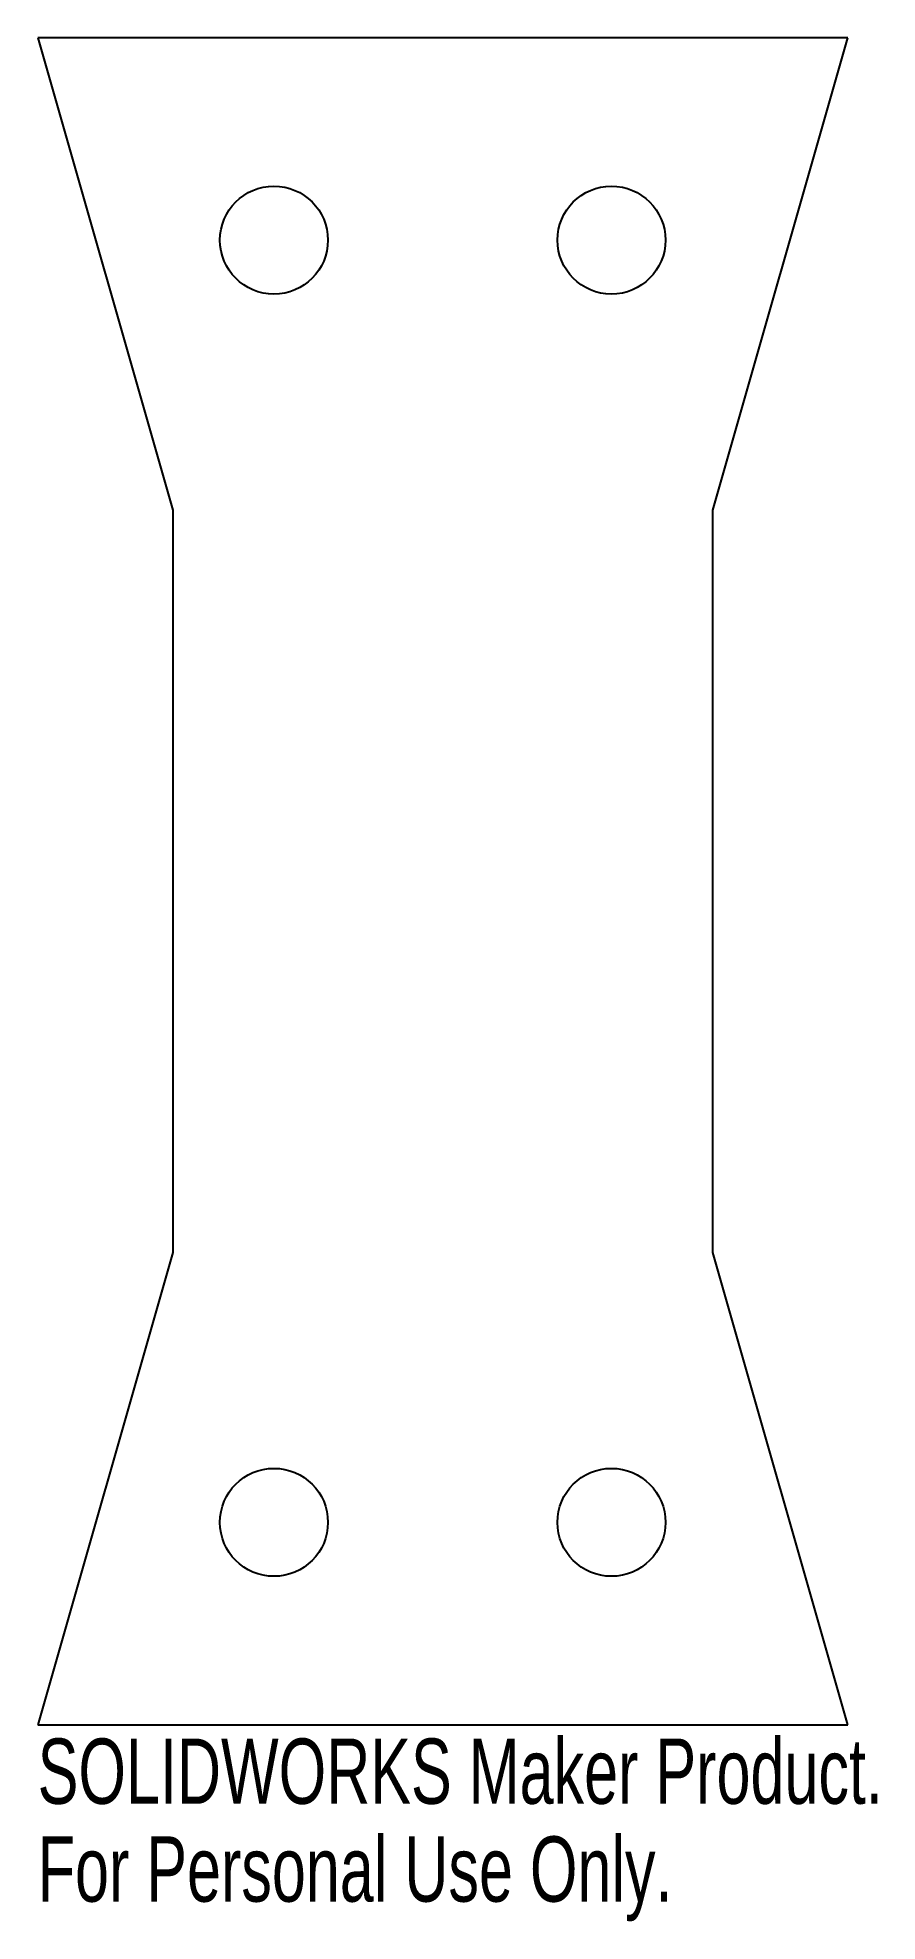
# Model space of a CAD drawing. Header units: millimetres. Extents: x -30 to 32, y -77 to 62.
import ezdxf

# ---------------------------------------------------------------- set-up
doc = ezdxf.new("R2010")
doc.units = ezdxf.units.MM
doc.styles.add('SLDTEXTSTYLE0', font='TXT', dxfattribs={"width": 0.7})

msp = doc.modelspace()

# ---------------------------------------------------------------- linework, layer by layer
at = {"color": 7, "linetype": 'Continuous', "lineweight": 25}
for p, q in [((30, 62.5), (-30, 62.5)), ((-30, 62.5), (-20, 27.5)), ((20, 27.5), (30, 62.5)), ((-20, 27.5), (-20, -27.5)), ((20, -27.5), (20, 27.5)), ((-20, -27.5), (-30, -62.5)), ((30, -62.5), (20, -27.5)), ((-30, -62.5), (30, -62.5))]:
    msp.add_line(p, q, dxfattribs=at)
for centre in [(-12.5, 47.5), (12.5, 47.5), (-12.5, -47.5), (12.5, -47.5)]:
    msp.add_circle(centre, 4, dxfattribs=at)

# ---------------------------------------------------------------- texts
at = {"color": 7, "linetype": 'Continuous', "char_height": 4.8336, "attachment_point": 1, "style": 'SLDTEXTSTYLE0'}
for s, insert in [('SOLIDWORKS Maker Product.', (-30, -63.52)), ('For Personal Use Only.', (-30, -70.77))]:
    msp.add_mtext(s, dxfattribs=dict(at, insert=insert))

doc.saveas('drawing.dxf')
